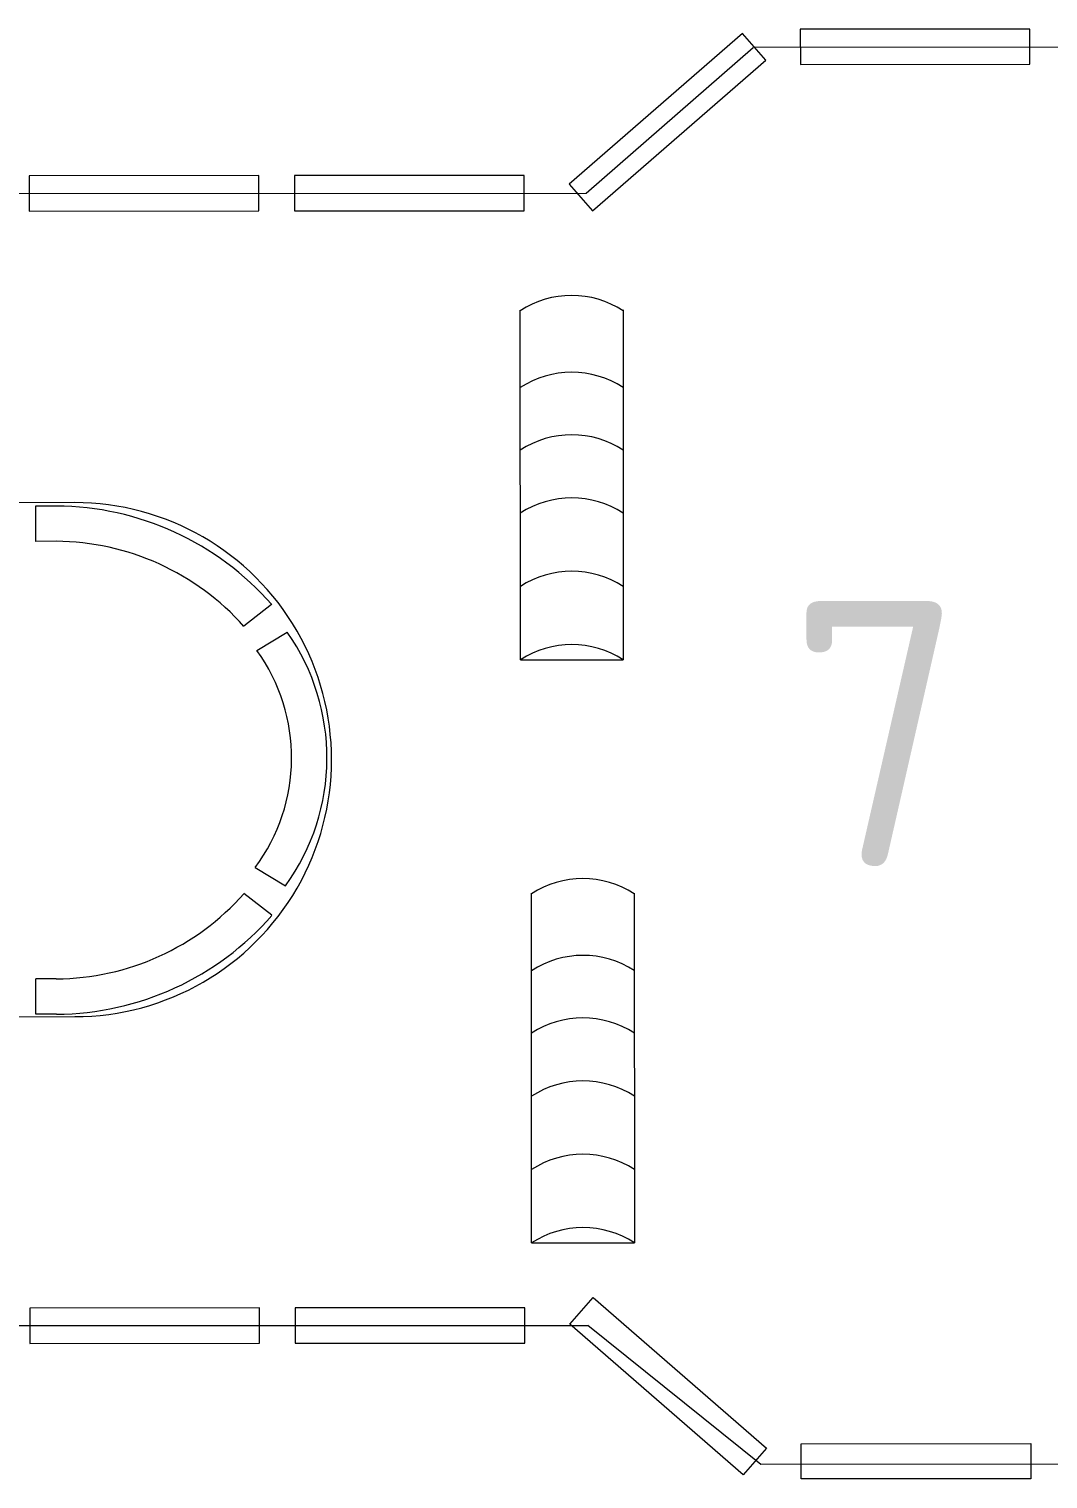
# Model space of a CAD drawing. Header units: metres. Extents: x 6917732 to 8046551, y 3602874 to 4094271.
# Drawn here: x 7138989 to 7150526, y 3827615 to 3844028 of the extents above; entities that cross this region are included whole.
import ezdxf

# ---------------------------------------------------------------- set-up
doc = ezdxf.new("R2010")
doc.units = ezdxf.units.M
doc.header["$LTSCALE"] = 0.5
doc.header["$MEASUREMENT"] = 0
doc.linetypes.add('03000 - Plant Layout 1$0$CENTER2', pattern=[1.125, 0.75, -0.125, 0.125, -0.125])
doc.linetypes.add('HIDDEN2', pattern=[4.762499999999999, 3.175, -1.5875])
doc.layers.add('CI-CEN', color=1, linetype='03000 - Plant Layout 1$0$CENTER2')
doc.layers.add('RD-TXT', color=7, linetype='CONTINUOUS')
doc.layers.add('CI-PED-FOOTPATH', color=44, linetype='CONTINUOUS', lineweight=0)
doc.layers.get('CI-CEN').off()
doc.styles.add('3.5mm', font='ISO3098B.shx', dxfattribs={"height": 3.5})

# ---------------------------------------------------------------- blocks, each defined once
blk = doc.blocks.new('sdsxdc')
at = {"layer": 'CI-PED-FOOTPATH', "color": 15, "lineweight": 0, "extrusion": (0.007640920335774551, -0.02019141982640698, 0.9997669342910958)}
for p, q in [((7119001.143818318, 3842152.183653819, 408.7790081598647), (7145297.099852477, 3842169.44746263, 225.6426252640707)), ((7144552.787164666, 3836886.536306804, 111.8068581422473), (7144550.744387091, 3840846.654405508, 191.8015179481572)), ((7145715.688603682, 3840847.434856611, 182.9139590241862), (7145717.731381253, 3836887.316758068, 102.9192992215721)), ((7139503.652921802, 3838666.279270864, 199.1697821364811), (7130117.564027611, 3838659.991085712, 270.7778616429718)), ((7139298.666019681, 3838628.292052771, 468.9547374170103), (7139064.097903428, 3838628.134904491, 470.7442977448138)), ((7139064.097903428, 3838628.134904491, 470.7442977448138), (7139064.304190545, 3838228.227749914, 462.6661455314844)), ((7139295.877628893, 3838228.38289192, 460.8994321142593), (7139064.304190545, 3838228.227749914, 462.6661455314844)), ((7141421.473965504, 3837270.112517979, 156.3152873548961), (7141735.887458213, 3837518.34365929, 158.9256264733862)), ((7141569.05590221, 3836993.230314018, 134.7918507217412), (7141913.327243035, 3837199.413075302, 133.8554572095937)), ((7144552.787164665, 3836886.536306647, 111.8068581390851), (7145717.731381253, 3836887.316757909, 102.9192992183594)), ((7141550.12198466, 3834536.530039905, 85.46557701110805), (7141895.060924238, 3834330.636735865, 76.19847797730154)), ((7141423.033508383, 3834246.790709408, 95.24397747670056), (7141737.702877577, 3833998.981020478, 87.83425747667673)), ((7144679.153733845, 3830286.421853603, -22.45567256478415), (7144677.110956281, 3834246.539952306, 57.5389872410266)), ((7145842.055172868, 3834247.320403488, 48.65142831872143), (7145844.097950436, 3830287.202304862, -31.34323148553972)), ((7139298.432867585, 3833274.810307613, 360.8369229090026), (7139066.85942924, 3833274.655165607, 362.6036363261933)), ((7139067.065716363, 3832874.748011032, 354.5254841128572), (7139066.85942924, 3833274.655165607, 362.6036363261933)), ((7139301.633832618, 3832874.905159313, 352.7359237850117), (7139067.065716363, 3832874.748011032, 354.5254841128572)), ((7130120.562219684, 3832841.76705703, 153.2493568246999), (7139506.654180161, 3832848.055244233, 81.6412539249335)), ((7144679.153733845, 3830286.421853521, -22.45567256644819), (7145844.097950596, 3830287.202304784, -31.3432314883766)), ((7119001.14381832, 3829347.029545278, -195.9262712385633), (7145316.719911203, 3829352.660794742, -33.35677435710301)), ((7147276.383387826, 3827777.472707986, -132.5836911307703), (7145316.719911203, 3829352.660794742, -33.35677435710301))]:
    blk.add_line(p, q, dxfattribs=at)
for points, elevation in [([(8044949.323381688, 1065361.639662861), (8042510.931355958, 1064459.284783191), (8042649.7551836, 1064084.147548463), (8045088.147209331, 1064986.502428133)], -22809.24501364115), ([(8048011.309974297, 1064257.328817449), (8045579.057357011, 1065176.103656936), (8045437.707381702, 1064801.910946584), (8047869.959998992, 1063883.136107096)], -22809.24501365031), ([(8039258.366566441, 1065795.598791255), (8036826.11394915, 1066714.373630745), (8036684.763973845, 1066340.18092039), (8039117.016591134, 1065421.406080902)], -22809.2450137143), ([(8042070.028950466, 1064733.503251845), (8039637.776333177, 1065652.278091332), (8039496.426357867, 1065278.085380981), (8041928.67897516, 1064359.310541494)], -22809.24501371432), ([(8039183.507966448, 1050097.922120979), (8037950.692125355, 1052387.062811707), (8038302.867616236, 1052576.72678726), (8039535.683457331, 1050287.586096531)], -22809.24501364117), ([(8034728.307740699, 1053803.272748086), (8032296.055123406, 1054722.047587576), (8032154.705148099, 1054347.854877223), (8034586.957765391, 1053429.080037734)], -22809.24501371427), ([(8037539.970124722, 1052741.177208677), (8035107.717507429, 1053659.952048164), (8034966.367532123, 1053285.759337812), (8037398.620149417, 1052366.984498323)], -22809.2450137143), ([(8042210.887383571, 1048901.996453785), (8039778.634766277, 1049820.771293274), (8039919.984741581, 1050194.964003629), (8042352.237358874, 1049276.189164142)], -22809.24501365036)]:
    blk.add_lwpolyline(points, close=True, dxfattribs=dict(at, elevation=elevation))
for points, elevation in [([(8042654.191205928, 1064299.044439883), (8045005.70987214, 1065169.250838486)], -22809.2450136412), ([(8052502.493597793, 1062337.367252362), (8045005.70987214, 1065169.250838486)], -22809.24501364118), ([(8046840.138136581, 1047327.573572187), (8039411.615114572, 1050133.671918495)], -22809.2450136503)]:
    blk.add_lwpolyline(points, dxfattribs=dict(at, elevation=elevation))
for centre, radius, start, end in [((8041714.111692126, 1062275.825519522, -22769.44739960036), 1066.307058058895, 36.19477732394078, 102.4174610131651), ((8041406.840597529, 1061462.393444627, -22769.44739960036), 1066.307058058895, 36.19477732394078, 102.4174610131651), ((8041156.686377667, 1060800.165627924, -22769.44739960035), 1066.307058058895, 36.19477732394078, 102.4174610131651), ((8040904.305171473, 1060132.042358834, -22769.44739960036), 1066.307058058895, 36.19477732394078, 102.4174610131651), ((8034610.871264434, 1060061.672866677, -22487.69760185452), 3273.958148168162, 20.50855006527674, 68.87714644572146), ((8034967.650179224, 1060350.838290618, -22756.62040679268), 2909.705860845059, 249.3061190555051, 69.30611905550516), ((8034610.871264434, 1060061.672866677, -22487.69760185452), 2873.958148168158, 20.91835837316243, 68.87714644572146), ((8040610.937215541, 1059355.415760048, -22769.44739960034), 1066.307058058895, 36.19477732394078, 102.4174610131651), ((8035335.367421422, 1060233.060166919, -22756.62040679269), 2472.507379060385, 303.4426867862743, 14.3809066036801), ((8035335.367421422, 1060233.060166919, -22756.62040679269), 2072.507379060381, 302.4773105482055, 15.19278223899924), ((8040317.569259579, 1058578.789161188, -22769.44739960037), 1066.307058058895, 36.19477732394078, 102.4174610131651), ((8039496.323461654, 1056056.748329452, -22769.44739960036), 1066.307058058895, 36.19477732394078, 102.4174610131651), ((8034891.158166928, 1060803.670277673, -22487.69760185451), 2873.958148168158, 249.7350916674308, 297.6938797875429), ((8034891.158166928, 1060803.670277673, -22487.69760185451), 3273.958148168162, 249.7350916674308, 298.1036881138526), ((8039189.052367062, 1055243.316254558, -22769.44739960035), 1066.307058058895, 36.19477732394078, 102.4174610131651), ((8038938.898147162, 1054581.088437783, -22769.44739960038), 1066.307058058895, 36.19477732394078, 102.4174610131651), ((8038686.516940971, 1053912.965168692, -22769.44739960037), 1066.307058058895, 36.19477732394078, 102.4174610131651), ((8038393.14898504, 1053136.338569905, -22769.44739960037), 1066.307058058895, 36.19477732394078, 102.4174610131651), ((8038099.781029079, 1052359.711971045, -22769.44739960037), 1066.307058058895, 36.19477732394078, 102.4174610131651)]:
    blk.add_arc(centre, radius, start, end, dxfattribs=at)
at = {"layer": 'CI-PED-FOOTPATH', "color": 15, "lineweight": 0, "insert": (7147586.963268775, 3837552.996711986, 0.0099074896443625), "char_height": 3000, "attachment_point": 1, "style": '3.5mm'}
blk.add_mtext_dynamic_manual_height_columns('7', width=3000, gutter_width=20, heights=[0], dxfattribs=at)
blk = doc.blocks.new('A$C65520D9C')
at = {"layer": 'CI-CEN', "color": 8, "linetype": 'HIDDEN2', "lineweight": 0, "ltscale": 2000}
blk.add_blockref('sdsxdc', (-7494655.575114666, -4067566.219431999, -33.1896701657006), dxfattribs=at)
blk = doc.blocks.new('A$C021B369C')
at = {"layer": 'RD-TXT', "color": 2}
blk.add_blockref('A$C65520D9C', (0, 0), dxfattribs=at)

msp = doc.modelspace()

# ---------------------------------------------------------------- block references
at = {"layer": 'RD-TXT', "color": 2, "lineweight": -3}
msp.add_blockref('A$C021B369C', (7494655.577469633, 4067566.219431999, 32.91900027009051), dxfattribs=at)

doc.saveas('drawing.dxf')
